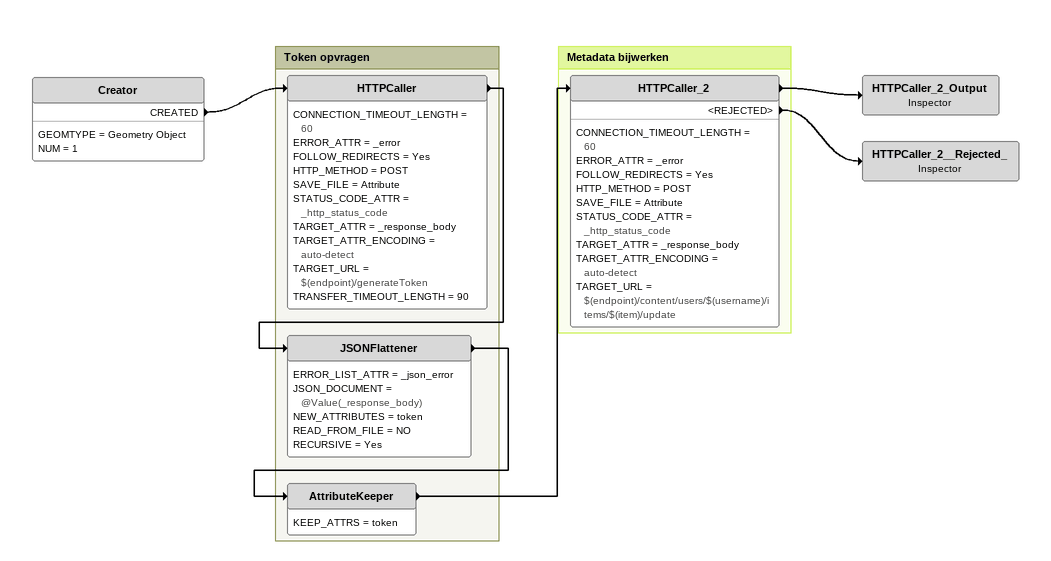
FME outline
Creator
    GEOMTYPE = Geometry Object
    NUM = 1
    CREATED -> HTTPCaller
HTTPCaller_2_Output: Inspector
HTTPCaller_2__Rejected_: Inspector

Bookmark: Token opvragen
HTTPCaller
    CONNECTION_TIMEOUT_LENGTH = 60
    ERROR_ATTR = _error
    FOLLOW_REDIRECTS = Yes
    HTTP_METHOD = POST
    SAVE_FILE = Attribute
    STATUS_CODE_ATTR = _http_status_code
    TARGET_ATTR = _response_body
    TARGET_ATTR_ENCODING = auto-detect
    TARGET_URL = $(endpoint)/generateToken
    TRANSFER_TIMEOUT_LENGTH = 90
    -> JSONFlattener
JSONFlattener
    ERROR_LIST_ATTR = _json_error
    JSON_DOCUMENT = @Value(_response_body)
    NEW_ATTRIBUTES = token
    READ_FROM_FILE = NO
    RECURSIVE = Yes
    -> AttributeKeeper
AttributeKeeper
    KEEP_ATTRS = token
    -> HTTPCaller_2

Bookmark: Metadata bijwerken
HTTPCaller_2
    CONNECTION_TIMEOUT_LENGTH = 60
    ERROR_ATTR = _error
    FOLLOW_REDIRECTS = Yes
    HTTP_METHOD = POST
    SAVE_FILE = Attribute
    STATUS_CODE_ATTR = _http_status_code
    TARGET_ATTR = _response_body
    TARGET_ATTR_ENCODING = auto-detect
    TARGET_URL = $(endpoint)/content/users/$(username)/items/$(item)/update
    -> HTTPCaller_2_Output
    <REJECTED> -> HTTPCaller_2__Rejected_
